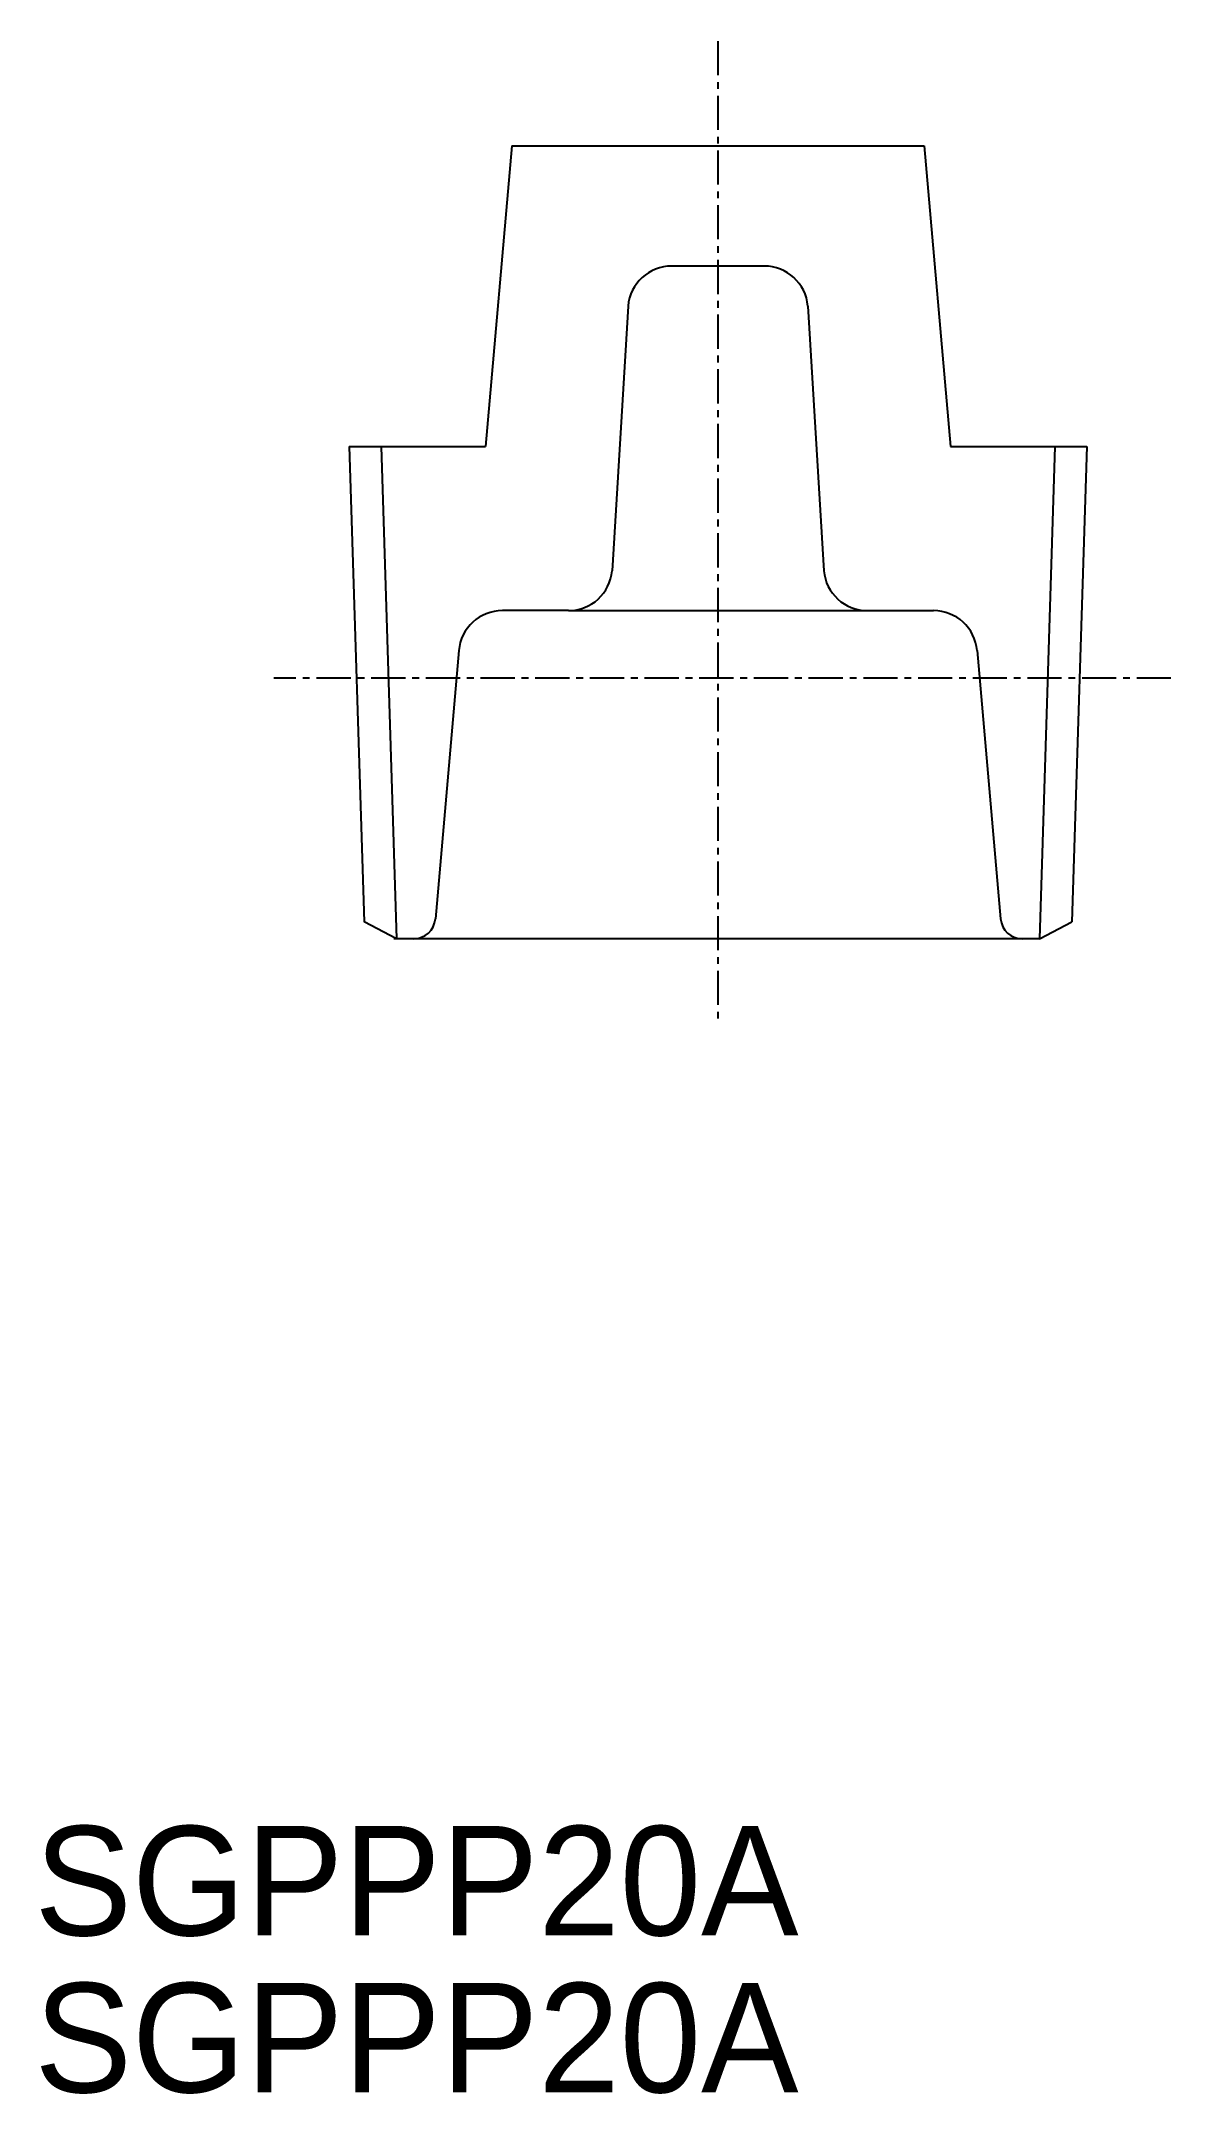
# Model space of a CAD drawing. Extents: x 60.6 to 101.9, y 73.2 to 148.3.
import ezdxf

# ---------------------------------------------------------------- set-up
doc = ezdxf.new("R2010")
doc.units = 0
doc.linetypes.add('CENTER', pattern=[2, 1.25, -0.25, 0.25, -0.25])
doc.layers.get('0').update_dxf_attribs({"linetype": 'CONTINUOUS'})
doc.layers.add('CENTER', color=1, linetype='CENTER')

msp = doc.modelspace()

# ---------------------------------------------------------------- linework, layer by layer
at = {"color": 7, "linetype": 'CONTINUOUS'}
for p, q in [((77.822, 144.439), (76.86, 133.439)), ((77.822, 144.439), (92.898, 144.439)), ((92.898, 144.439), (93.86, 133.439)), ((87.054, 140.039), (83.666, 140.039)), ((82.072, 138.578), (81.488, 128.9)), ((88.648, 138.578), (89.232, 128.9)), ((71.875, 133.439), (76.86, 133.439)), ((71.875, 133.439), (72.418, 116.054)), ((93.86, 133.439), (98.845, 133.439)), ((98.845, 133.439), (98.302, 116.054)), ((79.894, 127.439), (77.476, 127.439)), ((79.894, 127.439), (90.826, 127.439)), ((90.826, 127.439), (93.244, 127.439)), ((75.882, 125.978), (75.024, 116.169)), ((94.838, 125.978), (95.696, 116.169)), ((73.599, 115.439), (72.418, 116.054)), ((97.121, 115.439), (98.302, 116.054)), ((74.227, 115.439), (73.503, 115.439)), ((97.121, 115.439), (73.599, 115.439))]:
    msp.add_line(p, q, dxfattribs=at)
at = {"color": 3, "linetype": 'CONTINUOUS'}
for p, q in [((73.037, 133.439), (73.599, 115.439)), ((97.683, 133.439), (97.121, 115.439))]:
    msp.add_line(p, q, dxfattribs=at)
at = {"color": 7, "linetype": 'CONTINUOUS'}
for centre, radius, start, end in [((83.666, 138.439), 1.6, 90, 175), ((87.054, 138.439), 1.6, 5, 90), ((79.894, 129.039), 1.6, 270, 355), ((90.826, 129.039), 1.6, 185, 270), ((77.476, 125.839), 1.6, 90, 175), ((93.244, 125.839), 1.6, 5, 90), ((74.227, 116.239), 0.8, 270, 355), ((96.493, 116.239), 0.8, 185, 270)]:
    msp.add_arc(centre, radius, start, end, dxfattribs=at)
at = {"layer": 'CENTER', "color": 1, "linetype": 'CENTER'}
for p, q in [((85.36, 148.268), (85.36, 112.439)), ((101.927, 124.969), (69.119, 124.969))]:
    msp.add_line(p, q, dxfattribs=at)

# ---------------------------------------------------------------- texts
at = {"color": 7, "linetype": 'CONTINUOUS'}
for p in [(60.361, 78.993), (60.361, 73.252)]:
    msp.add_text('SGPPP20A', height=4, dxfattribs=at).set_placement(p)

doc.saveas('drawing.dxf')
